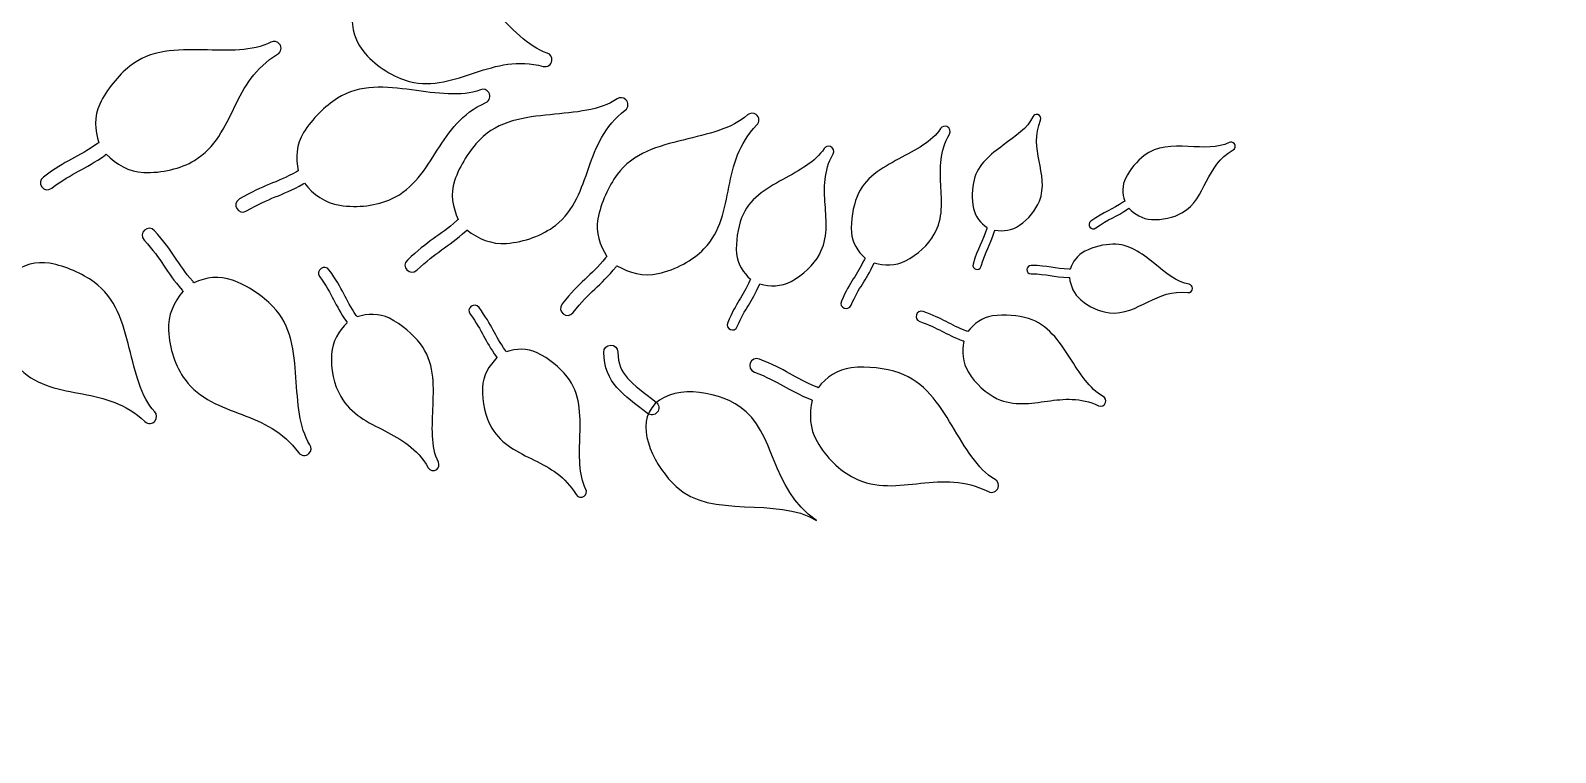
# Model space of a CAD drawing. Extents: x 5.1 to 86.3, y 5.1 to 86.3.
# Drawn here: x 68.38 to 77.33, y 56.37 to 60.61 of the extents above; entities that cross this region are included whole.
import ezdxf

# ---------------------------------------------------------------- set-up
doc = ezdxf.new("R2010")
doc.units = 0
doc.layers.add('View004', color=7, linetype='CONTINUOUS')

msp = doc.modelspace()

# ---------------------------------------------------------------- linework, layer by layer
at = {"layer": 'View004', "color": 1}
for p, q in [((69.843367, 60.529703), (69.843435, 60.529716)), ((71.440991, 60.432762), (71.441, 60.432705)), ((71.070467, 60.24496), (71.070479, 60.244899)), ((71.874521, 60.203019), (71.87453, 60.203002)), ((72.638539, 60.11589), (72.63856, 60.11584)), ((74.289892, 60.115707), (74.289912, 60.115718)), ((73.757506, 60.044951), (73.757481, 60.044881)), ((73.074011, 59.928212), (73.074027, 59.928193)), ((75.442884, 59.944016), (75.442922, 59.943927)), ((75.197575, 59.096111), (75.197564, 59.09613)), ((74.68779, 58.42571), (74.687754, 58.425689)), ((69.114194, 58.319408), (69.114239, 58.319366)), ((72.025728, 58.395596), (72.025728, 58.395596)), ((72.058299, 58.369023), (72.058299, 58.369023)), ((70.015404, 58.126839), (70.015395, 58.126845)), ((70.764732, 58.033388), (70.764697, 58.033414)), ((71.630666, 57.876283), (71.6307, 57.876264)), ((74.057312, 57.926111), (74.057298, 57.926135))]:
    msp.add_line(p, q, dxfattribs=at)
at = {"layer": 'View004', "color": 3}
msp.add_open_spline([(64.701294, 78.610206), (76.458535, 71.82216), (83.701294, 59.277333), (83.701294, 45.701241)], degree=3, dxfattribs=at)
at = {"layer": 'View004', "color": 1}
for points in [[(71.413191, 60.476497), (71.298516, 60.514231), (71.202535, 60.622104), (71.10028, 60.731059)], [(70.266794, 60.7058), (70.265426, 60.622442), (70.286782, 60.538787), (70.345741, 60.473478)], [(69.391844, 60.495455), (69.242457, 60.498799), (69.085611, 60.497507), (68.964302, 60.398944)], [(69.792697, 60.54053), (69.685449, 60.485104), (69.541229, 60.492141), (69.391844, 60.495455)], [(69.579397, 60.160352), (69.637233, 60.277134), (69.698095, 60.389808), (69.832112, 60.469473)], [(69.843435, 60.529716), (69.831298, 60.544999), (69.810018, 60.549559), (69.792697, 60.54053)], [(69.832112, 60.469473), (69.853308, 60.482006), (69.85859, 60.510361), (69.843367, 60.529703)], [(70.345741, 60.473478), (70.416451, 60.395159), (70.511977, 60.334581), (70.604013, 60.310584)], [(71.441, 60.432705), (71.443432, 60.45207), (71.431758, 60.470455), (71.413191, 60.476497)], [(68.964302, 60.398944), (68.89762, 60.344779), (68.830481, 60.265108), (68.788865, 60.177158)], [(70.99247, 60.362507), (71.116338, 60.403008), (71.239385, 60.438477), (71.390109, 60.398615)], [(71.390109, 60.398615), (71.413905, 60.392231), (71.437845, 60.40835), (71.440991, 60.432762)], [(70.617851, 60.260206), (70.469724, 60.279829), (70.313675, 60.29569), (70.182323, 60.211003)], [(70.604013, 60.310584), (70.743387, 60.274226), (70.868603, 60.322007), (70.99247, 60.362507)], [(70.182323, 60.211003), (70.110123, 60.164453), (70.034675, 60.092596), (69.983695, 60.009723)], [(71.021231, 60.261194), (70.908566, 60.217821), (70.76598, 60.240575), (70.617851, 60.260206)], [(71.070479, 60.244899), (71.060082, 60.261414), (71.039433, 60.268277), (71.021231, 60.261194)], [(71.052691, 60.186319), (71.075134, 60.196457), (71.083478, 60.224068), (71.070467, 60.24496)], [(71.822866, 60.207638), (71.72303, 60.139763), (71.579007, 60.129465), (71.4303, 60.11486)], [(71.87453, 60.203002), (71.860653, 60.21672), (71.838978, 60.218696), (71.822866, 60.207638)], [(71.870569, 60.141869), (71.890116, 60.156849), (71.891956, 60.185638), (71.874521, 60.203019)], [(68.788865, 60.177158), (68.754262, 60.104039), (68.758245, 60.023947), (68.783241, 59.950273)], [(69.344403, 59.846709), (69.467967, 59.920725), (69.521557, 60.04357), (69.579397, 60.160352)], [(70.767702, 59.906671), (70.837957, 60.016431), (70.910768, 60.121779), (71.052691, 60.186319)], [(71.4303, 60.11486), (71.281592, 60.100253), (71.12603, 60.080182), (71.017402, 59.967819)], [(71.656713, 59.804695), (71.700147, 59.927566), (71.747062, 60.04672), (71.870569, 60.141869)], [(72.586751, 60.113256), (72.497394, 60.032077), (72.356228, 60.001733), (72.211027, 59.966466)], [(72.63856, 60.11584), (72.622896, 60.127483), (72.60116, 60.126404), (72.586751, 60.113256)], [(72.643175, 60.054794), (72.660427, 60.072365), (72.658231, 60.101123), (72.638539, 60.11589)], [(74.289912, 60.115718), (74.27855, 60.118606), (74.266709, 60.113058), (74.261701, 60.102463)], [(74.306392, 60.082791), (74.312016, 60.096487), (74.304188, 60.111975), (74.289892, 60.115707)], [(72.478597, 59.691015), (72.504407, 59.818754), (72.534199, 59.9433), (72.643175, 60.054794)], [(73.720257, 60.033208), (73.670507, 59.957261), (73.573459, 59.908555), (73.474399, 59.855503)], [(73.757481, 60.044881), (73.743885, 60.050429), (73.728259, 60.045523), (73.720257, 60.033208)], [(73.772402, 60.001342), (73.781652, 60.017386), (73.774606, 60.037906), (73.757506, 60.044951)], [(74.261701, 60.102463), (74.230518, 60.036974), (74.158949, 59.987939), (74.086257, 59.935249)], [(74.297774, 59.843046), (74.283022, 59.919945), (74.271204, 59.995975), (74.306392, 60.082791)], [(68.773232, 59.944725), (68.659483, 59.862828), (68.592168, 59.849734), (68.45807, 59.749047)], [(68.783241, 59.950273), (68.779745, 59.948829), (68.776325, 59.947005), (68.773232, 59.944725)], [(69.983695, 60.009723), (69.94131, 59.940821), (69.936514, 59.860776), (69.953333, 59.784808)], [(71.017402, 59.967819), (70.957696, 59.906061), (70.900581, 59.818913), (70.869801, 59.726611)], [(72.211027, 59.966466), (72.065826, 59.931194), (71.914602, 59.889556), (71.822764, 59.7631)], [(73.074027, 59.928193), (73.060339, 59.933513), (73.044805, 59.928374), (73.036992, 59.915934)], [(73.089591, 59.884846), (73.098589, 59.901034), (73.091263, 59.92144), (73.074011, 59.928212)], [(73.721171, 59.705477), (73.715851, 59.803339), (73.714103, 59.899627), (73.772402, 60.001342)], [(74.086257, 59.935249), (74.013563, 59.882558), (73.938979, 59.824953), (73.916732, 59.733724)], [(75.17126, 59.928294), (75.081554, 59.931942), (74.987316, 59.932854), (74.913365, 59.874988)], [(75.41256, 59.950995), (75.347527, 59.91887), (75.260965, 59.924669), (75.17126, 59.928294)], [(75.442922, 59.943927), (75.435778, 59.953237), (75.423063, 59.956209), (75.41256, 59.950995)], [(75.435436, 59.907954), (75.44831, 59.91525), (75.451791, 59.932229), (75.442884, 59.944016)], [(68.506717, 59.68374), (68.632855, 59.778469), (68.697923, 59.790375), (68.82035, 59.878462)], [(68.82035, 59.878462), (68.822402, 59.879754), (68.824378, 59.881198), (68.826126, 59.882794)], [(68.826126, 59.882794), (68.884677, 59.823445), (68.959336, 59.780091), (69.047248, 59.776439)], [(69.047248, 59.776439), (69.152673, 59.772031), (69.262816, 59.797826), (69.344403, 59.846709)], [(70.499835, 59.620592), (70.630749, 59.680663), (70.697445, 59.796911), (70.767702, 59.906671)], [(73.036992, 59.915934), (72.988451, 59.839213), (72.892176, 59.788985), (72.793964, 59.734379)], [(73.043026, 59.58821), (73.036186, 59.685977), (73.03288, 59.782224), (73.089591, 59.884846)], [(73.474399, 59.855503), (73.375339, 59.802455), (73.273097, 59.743624), (73.230079, 59.634247)], [(74.299294, 59.607577), (74.331525, 59.687893), (74.31254, 59.766148), (74.297774, 59.843046)], [(74.913365, 59.874988), (74.872713, 59.843182), (74.831512, 59.79605), (74.80555, 59.74367)], [(75.280243, 59.725015), (75.316267, 59.79454), (75.354054, 59.861561), (75.435436, 59.907954)], [(68.45807, 59.749047), (68.412804, 59.716883), (68.462934, 59.649575), (68.506717, 59.68374)], [(69.942777, 59.7804), (69.820757, 59.71143), (69.752414, 59.705768), (69.608115, 59.620342)], [(69.953333, 59.784808), (69.949685, 59.783744), (69.946113, 59.7823), (69.942777, 59.7804)], [(71.460991, 59.465155), (71.574796, 59.553447), (71.613281, 59.681825), (71.656713, 59.804695)], [(71.822764, 59.7631), (71.772285, 59.693591), (71.727926, 59.599314), (71.710364, 59.503614)], [(69.649337, 59.55011), (69.785074, 59.630485), (69.851053, 59.635208), (69.982374, 59.709385)], [(69.982374, 59.709385), (69.984578, 59.710449), (69.98663, 59.711665), (69.988606, 59.713109)], [(69.988606, 59.713109), (70.040324, 59.647719), (70.109793, 59.596462), (70.196779, 59.583223)], [(70.869801, 59.726611), (70.844212, 59.649873), (70.857755, 59.570834), (70.891431, 59.50069)], [(72.332307, 59.327431), (72.432639, 59.430777), (72.452785, 59.563276), (72.478597, 59.691015)], [(72.793964, 59.734379), (72.695752, 59.679773), (72.59445, 59.619344), (72.553159, 59.509302)], [(73.683216, 59.4132), (73.736774, 59.507354), (73.72646, 59.607614), (73.721171, 59.705477)], [(73.916732, 59.733724), (73.904503, 59.683579), (73.901327, 59.621057), (73.913388, 59.563851)], [(74.80555, 59.74367), (74.783966, 59.700122), (74.785479, 59.651965), (74.799698, 59.607433)], [(75.135647, 59.539166), (75.210682, 59.582281), (75.244221, 59.655492), (75.280243, 59.725015)], [(69.608115, 59.620342), (69.559604, 59.593316), (69.602111, 59.520934), (69.649337, 59.55011)], [(70.196779, 59.583223), (70.301094, 59.567347), (70.413393, 59.580943), (70.499835, 59.620592)], [(73.009685, 59.295371), (73.061752, 59.390358), (73.049858, 59.490443), (73.043026, 59.58821)], [(73.230079, 59.634247), (73.206435, 59.574123), (73.191911, 59.497128), (73.197171, 59.424145)], [(74.182628, 59.465982), (74.234666, 59.502189), (74.278015, 59.554538), (74.299294, 59.607577)], [(74.793618, 59.604241), (74.72439, 59.556285), (74.683808, 59.549156), (74.602151, 59.490133)], [(74.799698, 59.607433), (74.79757, 59.606597), (74.795518, 59.605533), (74.793618, 59.604241)], [(74.821196, 59.563919), (74.822488, 59.564667), (74.823628, 59.565515), (74.824692, 59.566503)], [(74.824692, 59.566503), (74.859219, 59.530213), (74.903595, 59.503347), (74.956367, 59.500193)], [(70.882159, 59.494002), (70.779041, 59.399067), (70.71378, 59.378002), (70.592712, 59.261972)], [(70.891431, 59.50069), (70.888087, 59.49879), (70.884895, 59.496662), (70.882159, 59.494002)], [(71.710364, 59.503614), (71.695764, 59.424051), (71.720236, 59.347684), (71.763389, 59.282942)], [(72.553159, 59.509302), (72.530466, 59.448814), (72.517158, 59.371599), (72.523565, 59.298708)], [(73.913388, 59.563851), (73.923397, 59.51629), (73.954405, 59.479408), (73.993147, 59.453247)], [(74.602151, 59.490133), (74.574601, 59.471308), (74.603975, 59.430321), (74.630658, 59.45037)], [(74.630658, 59.45037), (74.707469, 59.505895), (74.746688, 59.51234), (74.821196, 59.563919)], [(74.956367, 59.500193), (75.019652, 59.496393), (75.0861, 59.510681), (75.135647, 59.539166)], [(69.109728, 59.433889), (69.073506, 59.475985), (69.011135, 59.419821), (69.049209, 59.379397)], [(69.333767, 59.138214), (69.241683, 59.243885), (69.222408, 59.309697), (69.109728, 59.433889)], [(70.648838, 59.202965), (70.762717, 59.312125), (70.82589, 59.331742), (70.93688, 59.433862)], [(70.93688, 59.433862), (70.93878, 59.435382), (70.940528, 59.437054), (70.942124, 59.438878)], [(70.942124, 59.438878), (71.007363, 59.386978), (71.08668, 59.352877), (71.174396, 59.359784)], [(71.174396, 59.359784), (71.279586, 59.368068), (71.38585, 59.406844), (71.460991, 59.465155)], [(73.197171, 59.424145), (73.201503, 59.363467), (73.233757, 59.312487), (73.277381, 59.27349)], [(73.514587, 59.257327), (73.585252, 59.293435), (73.647858, 59.351021), (73.683216, 59.4132)], [(73.990335, 59.446939), (73.965658, 59.36642), (73.938207, 59.335695), (73.910618, 59.238791)], [(73.957624, 59.225217), (73.983563, 59.316379), (74.010376, 59.345718), (74.036957, 59.432352)], [(73.993147, 59.453247), (73.992007, 59.451271), (73.991019, 59.449143), (73.990335, 59.446939)], [(74.036957, 59.432352), (74.037481, 59.43372), (74.037869, 59.435088), (74.038173, 59.436532)], [(74.038173, 59.436532), (74.087755, 59.429388), (74.139233, 59.435787), (74.182628, 59.465982)], [(69.049209, 59.379397), (69.155218, 59.262579), (69.173103, 59.198894), (69.272154, 59.085156)], [(72.063274, 59.182999), (72.16627, 59.20592), (72.266063, 59.259179), (72.332307, 59.327431)], [(72.523565, 59.298708), (72.528885, 59.238105), (72.561907, 59.18764), (72.606139, 59.149335)], [(74.565847, 59.31358), (74.522618, 59.291365), (74.495235, 59.251724), (74.480231, 59.207445)], [(74.730582, 59.35519), (74.678985, 59.353746), (74.617845, 59.340302), (74.565847, 59.31358)], [(74.969718, 59.244896), (74.899707, 59.30109), (74.824447, 59.357822), (74.730582, 59.35519)], [(68.494972, 59.242922), (68.415301, 59.256929), (68.339121, 59.231879), (68.274706, 59.188233)], [(68.755298, 59.13248), (68.685416, 59.182435), (68.590802, 59.226081), (68.494972, 59.242922)], [(70.134647, 59.203579), (70.108496, 59.241928), (70.051448, 59.201147), (70.079289, 59.163975)], [(70.592712, 59.261972), (70.551619, 59.224618), (70.609463, 59.1638), (70.648838, 59.202965)], [(71.755143, 59.275016), (71.666322, 59.166586), (71.60465, 59.136598), (71.501007, 59.00477)], [(71.564832, 58.954192), (71.662319, 59.078212), (71.722125, 59.106474), (71.817736, 59.223119)], [(71.763389, 59.282942), (71.760349, 59.280586), (71.757537, 59.278002), (71.755143, 59.275016)], [(71.817736, 59.223119), (71.819408, 59.224867), (71.820928, 59.226767), (71.82222, 59.228819)], [(71.82222, 59.228819), (71.894078, 59.186555), (71.977387, 59.163885), (72.063274, 59.182999)], [(72.843531, 59.136863), (72.913618, 59.17408), (72.97531, 59.232644), (73.009685, 59.295371)], [(73.272897, 59.266194), (73.22868, 59.17051), (73.189433, 59.13705), (73.138834, 59.021537)], [(73.194838, 58.996754), (73.242429, 59.105422), (73.280639, 59.137274), (73.328253, 59.24022)], [(73.277381, 59.27349), (73.275633, 59.27121), (73.274037, 59.268778), (73.272897, 59.266194)], [(73.328253, 59.24022), (73.329165, 59.241816), (73.329849, 59.243488), (73.330457, 59.245236)], [(73.330457, 59.245236), (73.39074, 59.228014), (73.455663, 59.227224), (73.514587, 59.257327)], [(73.910618, 59.238791), (73.900639, 59.206955), (73.949089, 59.192963), (73.957624, 59.225217)], [(74.251656, 59.230359), (74.218315, 59.231575), (74.217608, 59.181149), (74.250975, 59.181438)], [(74.473467, 59.208433), (74.389289, 59.210941), (74.352406, 59.229341), (74.251656, 59.230359)], [(74.480231, 59.207445), (74.478027, 59.208028), (74.475747, 59.208433), (74.473467, 59.208433)], [(75.177325, 59.119834), (75.105923, 59.132617), (75.039733, 59.188698), (74.969718, 59.244896)], [(68.961582, 58.745759), (68.925223, 58.89069), (68.882442, 59.041597), (68.755298, 59.13248)], [(69.340227, 59.12876), (69.338403, 59.132104), (69.336351, 59.135372), (69.333767, 59.138214)], [(69.566654, 59.14421), (69.490644, 59.17189), (69.411265, 59.160505), (69.340227, 59.12876)], [(69.803741, 58.990079), (69.743633, 59.051449), (69.658081, 59.110922), (69.566654, 59.14421)], [(70.079289, 59.163975), (70.156417, 59.057047), (70.165319, 59.002483), (70.236955, 58.898764)], [(70.293088, 58.937075), (70.226482, 59.033443), (70.216626, 59.089904), (70.134647, 59.203579)], [(72.601731, 59.141963), (72.559027, 59.045594), (72.520312, 59.011521), (72.471539, 58.895225)], [(72.606139, 59.149335), (72.604391, 59.147055), (72.602871, 59.144623), (72.601731, 59.141963)], [(72.657487, 59.11686), (72.658323, 59.118456), (72.659007, 59.120128), (72.659615, 59.121876)], [(72.659615, 59.121876), (72.720164, 59.105604), (72.785089, 59.105832), (72.843531, 59.136863)], [(74.250975, 59.181438), (74.345752, 59.180526), (74.381129, 59.162377), (74.471707, 59.159619)], [(74.471707, 59.159619), (74.473151, 59.159474), (74.474595, 59.159461), (74.476039, 59.159575)], [(74.476039, 59.159575), (74.482271, 59.109871), (74.502008, 59.061904), (74.542585, 59.028022)], [(75.197564, 59.09613), (75.197364, 59.107857), (75.188884, 59.117805), (75.177325, 59.119834)], [(69.277018, 59.07976), (69.223355, 59.015958), (69.1871, 58.937607), (69.19161, 58.849735)], [(69.272154, 59.085156), (69.273598, 59.08318), (69.27527, 59.081432), (69.277018, 59.07976)], [(72.527923, 58.871323), (72.573797, 58.980727), (72.6115, 59.013177), (72.657487, 59.11686)], [(74.936675, 59.016516), (75.006952, 59.05105), (75.077159, 59.082522), (75.170185, 59.07151)], [(75.170185, 59.07151), (75.184875, 59.069762), (75.197757, 59.081321), (75.197575, 59.096111)], [(69.939452, 58.573319), (69.928911, 58.722369), (69.913095, 58.878422), (69.803741, 58.990079)], [(70.487071, 58.920302), (70.42653, 58.95039), (70.359538, 58.948353), (70.297572, 58.928624)], [(71.013114, 58.983159), (70.987632, 59.01935), (70.93381, 58.979587), (70.960895, 58.944604)], [(70.960895, 58.944604), (71.035975, 58.843739), (71.045245, 58.791833), (71.115043, 58.69395)], [(71.16802, 58.731283), (71.103124, 58.822228), (71.092917, 58.875929), (71.013114, 58.983159)], [(71.501007, 59.00477), (71.465546, 58.962028), (71.531331, 58.909908), (71.564832, 58.954192)], [(73.138834, 59.021537), (73.12108, 58.983735), (73.178795, 58.958191), (73.194838, 58.996754)], [(73.617734, 58.959604), (73.578624, 58.974249), (73.557823, 58.914658), (73.597556, 58.901783)], [(73.872425, 58.845751), (73.77348, 58.882094), (73.736958, 58.918506), (73.617734, 58.959604)], [(74.235848, 58.918183), (74.174015, 58.936894), (74.096092, 58.94514), (74.023774, 58.933998)], [(74.542585, 59.028022), (74.591248, 58.987393), (74.653185, 58.959402), (74.70996, 58.952889)], [(74.70996, 58.952889), (74.795938, 58.943009), (74.8664, 58.981982), (74.936675, 59.016516)], [(70.240527, 58.893824), (70.189995, 58.845853), (70.152563, 58.784163), (70.148098, 58.710761)], [(70.236955, 58.898764), (70.238019, 58.897016), (70.239159, 58.89542), (70.240527, 58.893824)], [(70.297572, 58.928624), (70.296432, 58.931588), (70.294988, 58.934476), (70.293088, 58.937075)], [(70.669575, 58.770134), (70.625389, 58.826723), (70.559893, 58.88411), (70.487071, 58.920302)], [(72.471539, 58.895225), (72.454378, 58.857149), (72.512495, 58.832517), (72.527923, 58.871323)], [(73.597556, 58.901783), (73.709715, 58.86313), (73.74455, 58.827615), (73.851007, 58.78848)], [(74.023774, 58.933998), (73.96365, 58.924741), (73.915437, 58.888512), (73.880094, 58.841875)], [(74.476124, 58.692542), (74.415241, 58.786991), (74.348344, 58.884145), (74.235848, 58.918183)], [(69.19161, 58.849735), (69.197006, 58.744358), (69.232878, 58.637075), (69.289115, 58.560369)], [(70.743341, 58.411319), (70.748509, 58.536095), (70.749953, 58.66718), (70.669575, 58.770134)], [(71.744633, 58.720601), (71.744199, 58.743503), (71.762412, 58.76242), (71.785314, 58.762854)], [(71.785314, 58.762854), (71.808216, 58.763288), (71.827133, 58.745075), (71.827567, 58.722173)], [(73.856175, 58.786732), (73.843886, 58.725256), (73.848339, 58.66048), (73.883109, 58.604182)], [(73.851007, 58.78848), (73.852679, 58.787733), (73.854427, 58.787112), (73.856175, 58.786732)], [(73.880094, 58.841875), (73.877662, 58.843471), (73.875154, 58.844839), (73.872425, 58.845751)], [(69.111199, 58.371152), (69.029349, 58.459894), (68.997943, 58.600828), (68.961582, 58.745759)], [(70.148098, 58.710761), (70.142778, 58.622737), (70.1625, 58.530285), (70.202035, 58.461322)], [(71.118463, 58.689314), (71.070963, 58.64284), (71.036148, 58.583482), (71.032939, 58.51342)], [(71.115043, 58.69395), (71.116031, 58.692278), (71.117171, 58.690758), (71.118463, 58.689314)], [(71.172428, 58.723287), (71.171288, 58.726099), (71.169844, 58.728835), (71.16802, 58.731283)], [(71.353257, 58.718043), (71.295094, 58.745875), (71.231238, 58.742971), (71.172428, 58.723287)], [(71.529446, 58.577453), (71.486498, 58.630782), (71.42322, 58.684573), (71.353257, 58.718043)], [(71.822098, 58.513364), (71.775494, 58.56618), (71.746153, 58.63257), (71.744633, 58.720601)], [(71.827567, 58.722173), (71.82881, 58.650159), (71.847654, 58.610267), (71.884389, 58.568627)], [(72.65752, 58.680532), (72.606152, 58.70163), (72.576016, 58.623304), (72.628283, 58.604527)], [(72.991257, 58.518553), (72.861273, 58.570993), (72.814257, 58.620919), (72.65752, 58.680532)], [(74.673116, 58.46185), (74.593398, 58.505299), (74.537008, 58.598094), (74.476124, 58.692542)], [(68.323452, 58.619697), (68.42755, 58.520146), (68.560197, 58.501), (68.688127, 58.47615)], [(72.628283, 58.604527), (72.775732, 58.548462), (72.820544, 58.499804), (72.960395, 58.443329)], [(73.196098, 58.629505), (73.1158, 58.619716), (73.050207, 58.573584), (73.001281, 58.513081)], [(73.477297, 58.599607), (73.395898, 58.627065), (73.292681, 58.641285), (73.196098, 58.629505)], [(73.787196, 58.289657), (73.710232, 58.417734), (73.625386, 58.549659), (73.477297, 58.599607)], [(73.883109, 58.604182), (73.924811, 58.536671), (73.987267, 58.478919), (74.0521, 58.4487)], [(69.289115, 58.560369), (69.374266, 58.444196), (69.501544, 58.402219), (69.623183, 58.355448)], [(70.021475, 58.178365), (69.95635, 58.280017), (69.949989, 58.424268), (69.939452, 58.573319)], [(71.032939, 58.51342), (71.029063, 58.429402), (71.049256, 58.34152), (71.087948, 58.276322)], [(71.604921, 58.236336), (71.608037, 58.355399), (71.607581, 58.480425), (71.529446, 58.577453)], [(72.000137, 58.363001), (71.929637, 58.418949), (71.868664, 58.460498), (71.822098, 58.513364)], [(71.884389, 58.568627), (71.921115, 58.526975), (71.978716, 58.485482), (72.051289, 58.427905)], [(72.543172, 58.401511), (72.401924, 58.50052), (72.127302, 58.53501), (72.025728, 58.395596)], [(73.001281, 58.513081), (72.998165, 58.515285), (72.994821, 58.517185), (72.991257, 58.518553)], [(68.688127, 58.47615), (68.816056, 58.451298), (68.940824, 58.422456), (69.053135, 58.314316)], [(70.202035, 58.461322), (70.2619, 58.356879), (70.363685, 58.310121), (70.460339, 58.259909)], [(70.774554, 58.075632), (70.729965, 58.166144), (70.738165, 58.286543), (70.743341, 58.411319)], [(72.051289, 58.427905), (72.060142, 58.421107), (72.065877, 58.411024), (72.067196, 58.39994)], [(72.967159, 58.440745), (72.94825, 58.35955), (72.951457, 58.273276), (72.995309, 58.196997)], [(72.960395, 58.443329), (72.962599, 58.442265), (72.964803, 58.441429), (72.967159, 58.440745)], [(74.0521, 58.4487), (74.150274, 58.402925), (74.249372, 58.42131), (74.346487, 58.434496)], [(74.346487, 58.434496), (74.443602, 58.447674), (74.53943, 58.45725), (74.645526, 58.407341)], [(74.645526, 58.407341), (74.662261, 58.399422), (74.682151, 58.408078), (74.68779, 58.42571)], [(74.687754, 58.425689), (74.692162, 58.439688), (74.686006, 58.454865), (74.673116, 58.46185)], [(69.053135, 58.314316), (69.070836, 58.297193), (69.099579, 58.29961), (69.114194, 58.319408)], [(69.114239, 58.319366), (69.12576, 58.335121), (69.124521, 58.356841), (69.111199, 58.371152)], [(69.623183, 58.355448), (69.744822, 58.308678), (69.86265, 58.258522), (69.954391, 58.132463)], [(72.025728, 58.395596), (71.930587, 58.265012), (72.051184, 58.043114), (72.168997, 57.932551)], [(72.058299, 58.369023), (72.043875, 58.351347), (72.017877, 58.348655), (72.000137, 58.363001)], [(72.067196, 58.39994), (72.068516, 58.388857), (72.065308, 58.37771), (72.058299, 58.369023)], [(72.99311, 57.733834), (72.713371, 57.928444), (72.75823, 58.25077), (72.543172, 58.401511)], [(70.460339, 58.259909), (70.556994, 58.209696), (70.650167, 58.157031), (70.71458, 58.043762)], [(71.087948, 58.276322), (71.146529, 58.17758), (71.244264, 58.134447), (71.337153, 58.087948)], [(71.639494, 57.916666), (71.59568, 58.002341), (71.601775, 58.117273), (71.604921, 58.236336)], [(74.039355, 57.974805), (73.935222, 58.035886), (73.86416, 58.161581), (73.787196, 58.289657)], [(70.015395, 58.126845), (70.029485, 58.140342), (70.032054, 58.161957), (70.021475, 58.178365)], [(72.995309, 58.196997), (73.047901, 58.105522), (73.128498, 58.026153), (73.2134, 57.983278)], [(69.954391, 58.132463), (69.968831, 58.112521), (69.997559, 58.109884), (70.015404, 58.126839)], [(70.764697, 58.033414), (70.777663, 58.043309), (70.781812, 58.061017), (70.774554, 58.075632)], [(71.337153, 58.087948), (71.430043, 58.041451), (71.519648, 57.992557), (71.582695, 57.885463)], [(70.71458, 58.043762), (70.72471, 58.025848), (70.748324, 58.020977), (70.764732, 58.033388)], [(73.2134, 57.983278), (73.341964, 57.918328), (73.474442, 57.938613), (73.604067, 57.952072)], [(73.604067, 57.952072), (73.733691, 57.965524), (73.861453, 57.974241), (74.000373, 57.90347)], [(74.057298, 57.926135), (74.063758, 57.944557), (74.056234, 57.964986), (74.039355, 57.974805)], [(71.582695, 57.885463), (71.592613, 57.868523), (71.6152, 57.864221), (71.630666, 57.876283)], [(71.6307, 57.876264), (71.642921, 57.885886), (71.64663, 57.902834), (71.639494, 57.916666)], [(72.168997, 57.932551), (72.375046, 57.739176), (72.756492, 57.878441), (72.99311, 57.733834)], [(74.000373, 57.90347), (74.022291, 57.892237), (74.049081, 57.902916), (74.057312, 57.926111)]]:
    msp.add_open_spline(points, degree=3, dxfattribs=at)

doc.saveas('drawing.dxf')
